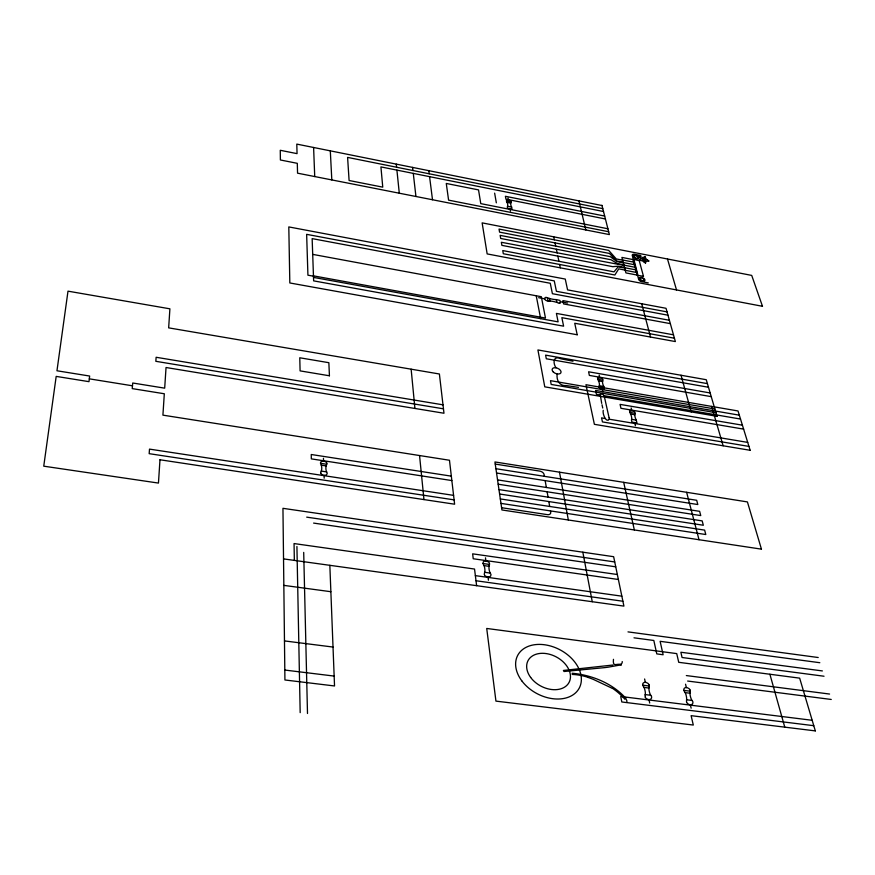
<?xml version="1.0" encoding="UTF-8"?>
<svg xmlns="http://www.w3.org/2000/svg" width="875" height="875" viewBox="0 0 875 875"><rect width="100%" height="100%" fill="white"/><g stroke="black" fill="none" stroke-linecap="round" stroke-linejoin="round"><path stroke-width="1.31" d="M747.72 442.4L609.273 419.212L609.087 417.747M604.461 397.064L603.039 394.341L600.163 394.067L601.694 403.353M690.047 692.967L690.113 692.016M686.612 702.319A11.189 7.602 32.5 0 1 686.569 700.241L686.602 699.267A16.308 11.145 31.7 0 0 686.252 695.844A16.297 11.145 31.7 0 0 685.005 692.322C681.745 689.073 685.366 685.727 688.866 688.538A2.198 1.488 31.9 0 1 689.773 689.533L689.948 689.927M609.273 419.212C606.572 423.467 602.219 414.116 603.236 410.309M649.053 686.82L648.966 687.772A16.308 11.178 31.5 0 0 649.25 691.184A16.319 11.189 31.5 0 0 650.431 694.739C653.723 698.075 649.906 701.433 646.395 698.589A2.22 1.542 31.3 0 1 645.487 697.583L645.323 697.167M645.203 695.056L645.302 694.094A16.352 11.342 30.7 0 0 645.028 690.659A16.341 11.331 30.6 0 0 643.858 687.127C640.577 683.791 644.427 680.531 647.872 683.331A2.209 1.52 30.9 0 1 648.769 684.327L648.933 684.731M631.564 419.65L631.652 418.961A14.055 8.345 24.9 0 0 631.433 416.456A14.044 8.345 24.9 0 0 630.438 413.82L629.595 410.692L633.97 411.283A1.892 1.116 25.2 0 1 634.747 412.059L634.889 412.366A9.57 5.655 25 0 1 634.944 413.875L634.9 414.477A14 8.247 25.6 0 0 635.108 417.08A14.011 8.258 25.6 0 0 636.114 419.716L636.978 422.877L632.57 422.286A1.914 1.137 25.3 0 1 631.783 421.498L631.652 421.203A9.625 5.698 25.5 0 1 631.597 419.672M602.591 381.369L602.7 380.734A9.078 5.305 24 0 0 602.711 379.334M599.298 386.05L599.397 385.416A13.333 7.831 23.9 0 0 599.244 383.086A13.333 7.82 23.9 0 0 598.347 380.636L597.603 377.716L601.781 378.306A1.805 1.05 24.1 0 1 602.514 379.039L602.645 379.312M489.136 566.092L489.333 565.206A10.959 7.481 23.8 0 0 489.486 563.281L489.267 562.887A2.177 1.477 24.1 0 0 488.436 561.936C485.406 559.409 480.856 561.794 483.897 565.348A16.111 11.069 23.6 0 1 484.783 568.652A16.122 11.069 23.6 0 1 484.761 571.834L484.553 572.72A11.036 7.569 24.5 0 0 484.378 574.678M507.478 207.703L507.511 207.78A1.619 0.853 20.8 0 0 508.189 208.458L512.017 209.114L511.514 206.784A11.878 6.245 21 0 1 510.814 204.827A11.878 6.245 21 0 1 510.792 203.011L510.934 202.519A8.127 4.266 20.6 0 0 511.033 201.425M507.489 206.511L507.62 206.008A11.933 6.3 20.5 0 0 507.62 204.192A11.922 6.289 20.5 0 0 506.942 202.245L506.439 199.927L510.245 200.583A1.608 0.842 20.8 0 1 510.88 201.184L510.978 201.403M326.473 465.03L326.233 465.697A15.116 10.084 18.5 0 0 325.905 468.497A15.127 10.084 18.5 0 0 326.452 471.45C329.098 474.983 324.242 476.602 321.661 474.403A2.067 1.389 18 0 1 320.928 473.528L320.83 473.189M645.652 258.902L645.717 258.661A4.342 2.286 23.5 0 0 645.706 258.377L645.498 257.534A10.073 5.272 23.7 0 1 645.367 256.998M645.477 259.077L645.455 259.087A2.548 1.334 23.5 0 0 645.663 258.913M624.608 698.808L625.669 698.086M642.873 257.873L642.917 257.764A1.203 0.634 23.5 0 1 643.125 257.425L643.234 257.37A6.781 3.566 23.6 0 1 643.519 257.272A14.164 7.416 23.3 0 0 643.727 257.206L644.569 256.944M642.873 260.662L642.775 260.673A3.259 1.717 23.5 0 1 641.211 260.63L640.183 260.455A5.6 2.942 23.5 0 1 639.188 260.214L639.177 260.094A4.036 2.122 23.6 0 1 639.308 259.798L640.763 258.847A4.058 2.144 23.6 0 1 641.298 258.825A4.047 2.122 23.5 0 1 640.752 258.497L639.198 256.692A4.014 2.111 23.5 0 1 639.045 256.32L639.023 256.277A5.611 2.953 23.5 0 1 640.03 256.528L641.069 256.911A3.259 1.717 23.5 0 1 642.655 257.709M621.338 664.814L608.431 667.133A146.475 97.661 25.6 0 1 604.658 667.625L564.014 671.508L563.413 670.447L612.938 665.022M644.284 260.848L644.109 260.772A1.312 0.689 23.6 0 1 643.584 260.039M642.272 259.492L642.895 259.438M643.092 259.755A1.291 0.678 23.5 0 1 642.633 259.766L642.644 259.82M556.117 299.578L557.244 302.597A8.63 4.812 22.4 0 0 559.311 303.188M556.38 299.578L559.923 300.42L560.448 302.958A1.717 0.963 22.5 0 1 559.661 303.166L559.3 303.144M555.986 299.567L555.723 299.567A12.589 7.011 22.2 0 1 552.508 299.195A12.589 7.011 22.2 0 1 549.183 298.364L548.22 298.025A8.695 4.889 22.2 0 0 546.153 297.434M645.116 256.944L645.061 256.933A2.811 1.477 23.6 0 0 644.558 256.933M546.164 297.478L545.803 297.445A1.717 0.963 22.2 0 0 545.005 297.664C543.692 300.387 547.673 301.416 549.73 301.055A12.742 7.186 22.4 0 1 552.956 301.416A12.742 7.186 22.5 0 1 556.281 302.258L556.697 302.4M686.7 702.341L686.875 702.734A2.22 1.509 32.3 0 0 687.794 703.752C691.327 706.573 694.98 703.183 691.677 699.902A16.286 10.992 32.5 0 1 690.408 696.369A16.275 10.981 32.5 0 1 690.036 692.956M484.466 574.689L484.597 575.072A2.188 1.509 24.2 0 0 485.439 576.034C488.512 578.605 493.117 576.177 490 572.578A16.045 10.938 24.7 0 1 489.103 569.264A16.045 10.938 24.7 0 1 489.125 566.081M578.441 387.373L568.159 385.842A80.686 49.394 24.5 0 0 566.158 385.569C559.398 386.247 556.205 379.98 557.189 373.931M326.769 463.203L326.67 462.875A2.056 1.367 18 0 0 325.948 462.011C323.389 459.856 318.577 461.387 321.169 464.92A15.214 10.172 17.5 0 1 321.727 467.863A15.225 10.172 17.5 0 1 321.387 470.673L321.147 471.341A10.402 6.967 18.3 0 0 320.753 473.167M284.812 670.053L334.152 676.08M622.606 696.708L620.736 696.467L621.808 701.98L813.783 725.692M624.728 696.97L812.175 720.289M645.258 694.586L650.705 695.275M686.569 699.759L691.95 700.438M642.928 685.212L649.097 685.989M684.042 690.419L690.145 691.184M284.473 640.916L333.025 647.052M643.978 687.411L648.944 688.045M685.136 692.617L690.036 693.23M686.339 675.566L829.566 694.05M687.63 681.045L831.25 699.464M822.38 670.928L680.87 652.247L682.062 657.508L824.031 676.233M633.992 637.82L653.822 640.478L656.786 653.888L663.13 654.762L660.122 641.32L819.82 662.714M283.839 585.375L330.87 591.708M627.998 631.881L818.213 657.519M599.342 387.483L599.473 387.767A1.816 1.061 24.2 0 0 600.206 388.511L604.417 389.102L603.673 386.148A13.289 7.755 24.5 0 1 602.755 383.688A13.289 7.744 24.5 0 1 602.58 381.369M476 580.748L622.891 601.234M283.533 558.895L623.908 606.112L613.637 556.697L282.953 508.32L284.922 679.984L334.534 685.967L329.842 565.316M484.641 572.294L490.23 573.081M475.355 575.63L621.841 596.17M617.345 574.525L472.653 553.842L473.222 558.753L618.373 579.491M483.131 563.544L489.453 564.441M484.017 565.611L489.092 566.333M313.6 523.086L615.748 566.825M306.698 517.147L614.731 561.958M454.103 499.866L149.166 453.666L149.505 449.116L323.542 475.584M501.594 507.708L547.28 514.631A4.189 2.712 24.8 0 0 550.703 512.247L550.462 510.913M499.603 494.003L703.336 525.252L702.177 520.898L498.958 489.584M321.234 471.078L326.637 471.898M500.314 498.925L704.627 530.119L705.797 534.527L500.97 503.387M325.106 475.825L453.578 495.37M451.336 476.153L311.248 454.508L311.325 458.872L322.984 460.677M498.181 484.203L700.755 515.583L699.628 511.328L497.547 479.894M324.538 460.906L451.85 480.561M320.589 463.312L326.703 464.253M321.256 465.161L326.167 465.916M496.552 473.014L697.812 504.536L696.686 500.281L495.928 468.716M495.25 464.078L539.766 471.111A4.091 2.592 24.1 0 1 544.097 474.545L544.414 476.339M89.316 378.842L132.486 385.798M443.461 408.822L155.837 361.309L156.133 357.273L442.991 404.83M605.128 418.523L601.562 417.867L602.448 421.914L748.956 446.414M631.608 419.322L636.355 420.12M742.405 425.184L620.08 404.392L620.944 408.286L743.63 429.133M629.65 412.388L635.02 413.295M630.547 414.039L634.867 414.772M739.32 415.166L595.558 390.436L596.422 394.352L599.911 394.942M715.969 412.727L551.184 384.431L550.473 380.658L714.875 408.986M604.023 395.653L740.512 419.048M710.161 392.962L588.602 371.788L589.356 375.408L711.244 396.648M597.614 379.28L602.755 380.177M598.445 380.833L602.569 381.555M599.342 385.744L603.881 386.531M708.477 387.253L546.306 358.772L545.617 355.13L707.416 383.633M674.428 338.22L561.859 317.669L563.609 326.167L313.633 280.864L312.145 238.612L550.277 283.27L552.398 293.705L667.975 315.197M313.458 275.855L545.486 318.073L541.319 296.712L312.703 254.373M313.469 276.194L307.923 275.188L306.644 234.336L554.269 280.897L556.423 291.32L667.045 311.883M313.512 277.397L558.119 321.858L556.402 313.403L673.477 334.819M669.397 320.272L562.898 300.617L563.587 303.92L670.348 323.641M538.639 297.708L544.709 298.823M560.733 301.788L567.613 303.056M648.298 282.909L641.78 281.662A2.866 1.531 23.7 0 1 638.662 279.42L632.275 255.489A2.811 1.477 23.4 0 1 634.441 254.308L640.839 255.555M623.284 262.784L616.919 261.559L610.28 256.67L500.15 235.364L500.686 238.459L611.056 259.766L617.444 263.616L623.82 264.841M623.897 265.125L635.02 267.269M623.962 265.398L501.353 242.277L501.889 245.361L612.784 266.678L618.012 266.219L624.498 267.466M624.564 267.706L635.709 269.85M624.641 268.023L618.198 266.787L614.053 271.841L502.764 250.567L503.311 253.728L614.852 275.002L618.734 268.866L625.177 270.102M625.231 270.309L636.398 272.453M622.562 259.984L633.653 262.128M622.617 260.181L616.263 258.945L608.683 250.392L499.034 229.075L499.57 232.138L609.448 253.455L616.777 261.002L623.142 262.238M623.23 262.544L634.331 264.688M607.906 228.769L480.769 203.623L478.527 189.897L446.272 183.455L448.591 200.145L608.65 231.733M604.669 216.059L505.4 196.284L505.925 199.15L605.413 218.98M506.352 201.152L511.022 202.081M507.019 202.398L510.781 203.153M507.555 206.27L511.678 207.091M602 205.527L296.8 144.102L297.052 153.639L280.273 150.292L280.394 159.983L297.303 163.33L297.555 173.173L609.383 234.587L601.945 205.308M602.788 208.644L347.594 157.391L349.092 180.502L382.758 187.152L380.92 166.906L603.52 211.52M621.261 664.836C616.952 662.561 612.533 668.314 613.462 659.323M573.005 361.211L562.8 359.188A73.97 41.781 22.5 0 1 560.798 358.761C553.536 355.173 552.53 362.633 555.986 367.784M645.433 263.003L645.378 262.981A2.822 1.488 23.6 0 1 644.798 262.664L644.23 262.161M612.402 688.384L593.348 679.394A91.284 66.445 30.9 0 0 587.672 677.294M647.27 259.864L648.386 260.553A3.139 1.652 23.6 0 1 649.064 261.034A3.128 1.641 23.6 0 1 648.408 261.144L647.325 261.198A3.358 1.761 23.6 0 1 645.498 260.859L645.531 260.947A2.548 1.345 23.6 0 1 645.761 261.253L645.837 261.548A4.353 2.297 23.5 0 1 645.859 261.833L645.717 262.588A10.139 5.337 23.8 0 0 645.63 263.058M642.097 258.606L642.25 258.727A1.925 1.017 23.5 0 0 643.147 259.295M642.972 260.695L643.037 260.87A1.214 0.634 23.6 0 0 643.278 261.319L643.409 261.439A6.77 3.555 23.6 0 0 643.694 261.702A14.35 7.602 23.5 0 1 643.923 261.898L644.153 262.095M625.745 698.173C612.314 683.266 591.894 675.019 572.173 673.247L572.403 674.439M711.637 406.405L723.144 445.78M667.494 259L676.517 289.942M769.891 674.242L784.766 727.147M681.034 375.255L691.217 411.917M641.714 303.745L650.508 337.039M686.623 492.297L699.016 539.722M631.159 407.947L631.772 410.506M634.78 423.084L635.414 425.688M578.922 200.878L585.823 229.95M685.552 684.206L686.361 687.652M690.32 704.638L691.141 708.17M608.978 417.298L604.658 397.95M623.689 482.344L634.342 529.955M599.167 375.178L599.692 377.562M602.306 389.266L602.853 391.683M602.011 404.775L602.733 408.034M554.991 242.703L555.712 246.116M556.369 249.211L557.178 253.028M557.834 256.102L558.906 261.1M553.711 236.819L554.356 239.827M559.595 264.469L560.306 267.837M644.613 678.978L645.345 682.434M648.944 699.486L649.688 703.03M549.456 298.452L549.981 301.055M547.378 297.752L548.034 301.011M536.233 295.761L540.663 318.675M582.837 552.191L592.255 601.727M559.486 472.172L568.334 519.991M508.025 198.023L508.375 199.905M510.07 209.147L510.431 211.061M545.158 480.627L546.361 487.484M547.116 491.783L548.056 497.153M548.822 501.55L549.686 506.461M494.637 193.134L496.333 202.825M485.483 557.823L485.909 561.05M487.998 576.931L488.425 580.234M428.805 170.669L429.209 173.786M429.57 176.663L432.502 199.752M476.613 585.681L474.545 569.056L294.055 543.561L294.35 560.394M412.595 167.398L412.956 170.516M413.284 173.392L415.931 196.481M396.298 164.128L396.616 167.234M396.911 170.111L399.284 193.211M419.552 455.547L423.97 499.581M411.141 369.184L414.925 408.45M330.302 150.839L331.811 179.922M313.6 147.481L314.727 176.553M323.444 458.303L323.553 461.169M324.078 475.256L324.188 478.177M303.702 552.409L307.497 713.497M296.92 546.492L300.18 712.644M642.578 258.628A1.291 0.678 23.5 0 1 643.048 258.902M645.422 259.164A3.358 1.772 23.6 0 1 647.314 259.809M644.262 259.558A1.247 0.656 23.6 0 1 645.411 259.897M643.836 259.919A1.247 0.656 23.6 0 1 644.273 260.389M644.164 259A1.236 0.656 23.5 0 1 643.803 259.164M645.302 260.094A1.247 0.656 23.6 0 1 644.273 259.788M643.639 259.022A1.247 0.656 23.6 0 1 644.011 258.573M326.845 463.225A10.347 6.891 17.7 0 1 326.473 464.909M599.277 387.472A9.133 5.348 24.4 0 1 599.331 386.061M507.391 207.616A8.159 4.309 20.9 0 1 507.522 206.522M690.025 689.938A11.091 7.536 31.7 0 1 690.08 691.994M645.236 697.156A11.211 7.733 31.5 0 1 645.247 695.067M649.02 684.742A11.123 7.667 30.7 0 1 649.02 686.809M622.223 661.555A4.911 3.38 29.6 0 1 619.784 664.53M625.177 698.414A4.091 2.866 30.8 0 1 626.905 701.695M612.456 688.308A47.283 33.753 30.4 0 1 624.542 698.852M572.37 674.439A48.442 34.661 30.2 0 1 587.672 677.217M643.486 276.347L637.962 275.363L633.872 259.416L639.231 260.673L643.486 276.347M159.983 459.769L158.452 483.077L43.75 466.178L56.186 376.392L88.987 381.664L89.644 376.042L56.962 370.77L67.998 291.156L169.903 308.82L168.656 327.863L439.392 373.997L443.975 413.241L166.042 367.511L164.686 388.161L132.727 382.998L132.234 388.609L164.314 393.761L162.914 415.144L449.477 460.25L454.617 504.208L159.983 459.769M815.325 730.898L691.119 715.663L693.295 725.047L495.939 701.116L486.719 628.458L676.725 653.603L678.737 662.309L799.663 678.147L815.325 730.898M761.447 549.15L501.922 509.961L494.944 461.956L747.414 501.922L761.447 549.15M750.148 450.286L594.388 424.32L585.944 384.705L738.019 410.966L750.148 450.286M329.427 375.78L300.092 370.88L299.775 357.777L328.858 362.698L329.427 375.78M717.03 416.325L544.764 386.838L537.917 349.956L706.267 379.717L717.03 416.325M577.205 334.764L289.822 282.964L288.805 226.92L565.261 279.07L567.58 289.888L666.039 308.295L675.369 341.567L574.733 323.258L577.205 334.764M762.486 306.294L487.156 253.914L482.136 222.873L751.723 275.417L762.486 306.294M637.098 275.056L625.909 272.913L621.895 257.425L632.964 259.569L637.098 275.056M640.587 279.716A2.166 1.159 23.7 0 0 644.022 280.241A2.166 1.159 23.7 0 0 641.594 277.977A2.166 1.159 23.7 0 0 640.587 279.716M634.594 257.337A2.133 1.127 23.4 0 0 637.973 257.863A2.133 1.127 23.4 0 0 635.578 255.653A2.133 1.127 23.4 0 0 634.594 257.337M633.981 257.502A3.03 1.597 23.4 0 0 638.783 258.245A3.03 1.597 23.4 0 0 635.381 255.106A3.03 1.597 23.4 0 0 633.981 257.502M639.964 279.891A3.084 1.641 23.7 0 0 644.842 280.634A3.084 1.641 23.7 0 0 641.397 277.408A3.084 1.641 23.7 0 0 639.964 279.891M553.317 372.017A4.736 2.789 23.1 0 0 560.886 372.837A4.736 2.789 23.1 0 0 555.548 367.73A4.736 2.789 23.1 0 0 553.317 372.017M530.677 677.469A23.231 16.494 28.1 0 0 568.477 683.408A23.231 16.494 28.1 0 0 546.514 653.625A23.231 16.494 28.1 0 0 530.677 677.469M521.773 680.805A34.847 24.741 28.1 0 0 578.441 689.467A34.847 24.741 28.1 0 0 545.278 644.864A34.847 24.741 28.1 0 0 521.773 680.805"/></g></svg>
